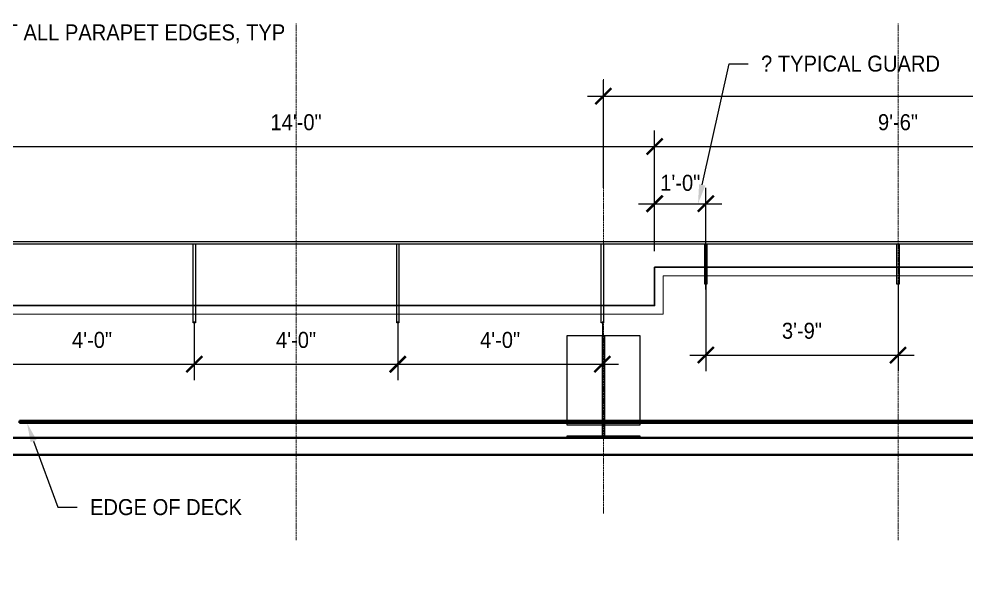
# Model space of a CAD drawing. Header units: inches. Extents: x -5536 to 8590, y -9140 to 228.
# Drawn here: x -494.9 to -272.8, y -5707.2 to -5574.3 of the extents above; entities that cross this region are included whole.
import ezdxf
from ezdxf import colors
from ezdxf.entities.mleader import LeaderData, LeaderLine
from ezdxf.math import Vec2, Vec3

# ---------------------------------------------------------------- set-up
doc = ezdxf.new("R2010")
doc.units = ezdxf.units.IN
doc.header["$LTSCALE"] = 0.125
doc.header["$MEASUREMENT"] = 0
doc.header["$PDMODE"] = 35
doc.header["$PDSIZE"] = -5
doc.linetypes.add('CENTER', pattern=[2, 1.25, -0.25, 0.25, -0.25])
doc.layers.get('0').update_dxf_attribs({"linetype": 'CONTINUOUS'})
doc.layers.get('Defpoints').update_dxf_attribs({"linetype": 'CONTINUOUS'})
for name, color, linetype, lineweight in [('A-ELEV-1', 4, 'CONTINUOUS', 35), ('A-ELEV-2', 5, 'CONTINUOUS', 25), ('A-ELEV-CUT', 3, 'CONTINUOUS', 50), ('A-NOTE-CL', 8, 'CENTER', 15), ('A-NOTE-DIM', 8, 'CONTINUOUS', 15), ('A-NOTE-REF', 8, 'CONTINUOUS', 15)]:
    doc.layers.add(name, color=color, linetype=linetype, lineweight=lineweight)
doc.styles.add('ANNOT-SM', font='swisse.ttf', dxfattribs={"width": 0.9, "height": 0.078125})
doc.dimstyles.new('DIM-ANNOT', dxfattribs={"dimtxt": 0.078125, "dimasz": 0.078125, "dimexe": 0.078125, "dimexo": 0.078125, "dimgap": 0.078125, "dimtad": 1, "dimzin": 11, "dimdsep": 46, "dimlunit": 4, "dimtxsty": 'ANNOT-SM', "dimblk1": 'ARCHTICK', "dimblk2": 'ARCHTICK', "dimsah": 1, "dimcen": 0, "dimdle": 0.078125, "dimclrd": 8, "dimclre": 8, "dimclrt": 8, "dimadec": 0, "dimazin": 0, "dimtfac": 4, "dimtofl": 0, "dimtmove": 2, "dimatfit": 3, "dimfxl": 1, "dimfrac": 2, "dimtzin": 0, "dimarcsym": 0})

# ---------------------------------------------------------------- blocks, each defined once
blk = doc.blocks.new('_ARCHTICK')
at = {"color": 0, "linetype": 'ByBlock', "const_width": 0.15}
blk.add_lwpolyline([(-0.5, -0.5), (0.5, 0.5)], dxfattribs=at)
blk = doc.blocks.new('*D149')
at = {"layer": 'A-NOTE-DIM', "color": 8, "lineweight": -2, "transparency": 16777216}
for p, q in [((-514, -5628.75), (-514, -5600.46)), ((-346, -5622.75), (-346, -5600.46)), ((-517.75, -5604.21), (-342.25, -5604.21))]:
    blk.add_line(p, q, dxfattribs=at)
at = {"layer": 'Defpoints', "color": 0, "transparency": 16777216}
for p in [(-346, -5604.21), (-346, -5626.5), (-514, -5632.5)]:
    blk.add_point(p, dxfattribs=at)
at = {"layer": 'A-NOTE-DIM', "color": 8, "lineweight": -2, "transparency": 16777216, "xscale": 3.75, "yscale": 3.75, "zscale": 3.75, "rotation": 180}
blk.add_blockref('_ARCHTICK', (-514, -5604.21), dxfattribs=at)
at = {"layer": 'A-NOTE-DIM', "color": 8, "lineweight": -2, "transparency": 16777216, "xscale": 3.75, "yscale": 3.75, "zscale": 3.75}
blk.add_blockref('_ARCHTICK', (-346, -5604.21), dxfattribs=at)
at = {"layer": 'A-NOTE-DIM', "color": 8, "transparency": 16777216, "insert": (-430, -5598.54), "char_height": 3.75, "attachment_point": 5, "style": 'ANNOT-SM'}
blk.add_mtext('14\'-0" ', dxfattribs=at)
blk = doc.blocks.new('*D150')
at = {"layer": 'A-NOTE-DIM', "color": 8, "lineweight": -2, "transparency": 16777216}
for p, q in [((-346, -5628.75), (-346, -5600.46)), ((-232, -5628.75), (-232, -5600.46)), ((-349.75, -5604.21), (-228.25, -5604.21))]:
    blk.add_line(p, q, dxfattribs=at)
at = {"layer": 'Defpoints', "color": 0, "transparency": 16777216}
for p in [(-232, -5604.21), (-346, -5632.5), (-232, -5632.5)]:
    blk.add_point(p, dxfattribs=at)
at = {"layer": 'A-NOTE-DIM', "color": 8, "lineweight": -2, "transparency": 16777216, "xscale": 3.75, "yscale": 3.75, "zscale": 3.75, "rotation": 180}
blk.add_blockref('_ARCHTICK', (-346, -5604.21), dxfattribs=at)
at = {"layer": 'A-NOTE-DIM', "color": 8, "lineweight": -2, "transparency": 16777216, "xscale": 3.75, "yscale": 3.75, "zscale": 3.75}
blk.add_blockref('_ARCHTICK', (-232, -5604.21), dxfattribs=at)
at = {"layer": 'A-NOTE-DIM', "color": 8, "transparency": 16777216, "insert": (-289, -5598.53), "char_height": 3.75, "attachment_point": 5, "style": 'ANNOT-SM'}
blk.add_mtext('9\'-6" ', dxfattribs=at)
blk = doc.blocks.new('new brace')
at = {"layer": 'A-ELEV-2'}
for points in [[(8.5, 3), (-8.5, 3), (-8.5, 24), (8.5, 24)], [(-0.25, 24), (0.25, 24), (0.25, 0), (-0.25, 0)], [(-8.5, 0), (-8.5, 0.5), (8.5, 0.5), (8.5, 0)]]:
    blk.add_lwpolyline(points, close=True, dxfattribs=at)
at = {"layer": 'A-NOTE-CL'}
blk.add_line((0, 84.05), (0, -17.81), dxfattribs=at)
blk = doc.blocks.new('*D156')
at = {"layer": 'A-ELEV-2', "color": 8, "lineweight": -2, "transparency": 16777216}
for p, q in [((-346, -5628.75), (-346, -5613.85)), ((-334, -5637.75), (-334, -5613.85)), ((-349.75, -5617.6), (-330.25, -5617.6))]:
    blk.add_line(p, q, dxfattribs=at)
at = {"layer": 'Defpoints', "color": 0, "transparency": 16777216}
for p in [(-334, -5617.6), (-346, -5632.5), (-334, -5641.5)]:
    blk.add_point(p, dxfattribs=at)
at = {"layer": 'A-ELEV-2', "color": 8, "lineweight": -2, "transparency": 16777216, "xscale": 3.75, "yscale": 3.75, "zscale": 3.75, "rotation": 180}
blk.add_blockref('_ARCHTICK', (-346, -5617.6), dxfattribs=at)
at = {"layer": 'A-ELEV-2', "color": 8, "lineweight": -2, "transparency": 16777216, "xscale": 3.75, "yscale": 3.75, "zscale": 3.75}
blk.add_blockref('_ARCHTICK', (-334, -5617.6), dxfattribs=at)
at = {"layer": 'A-ELEV-2', "color": 8, "transparency": 16777216, "insert": (-340, -5612.74), "char_height": 3.75, "attachment_point": 5, "style": 'ANNOT-SM'}
blk.add_mtext('1\'-0" ', dxfattribs=at)
blk = doc.blocks.new('*D158')
at = {"layer": 'A-NOTE-DIM', "color": 8, "lineweight": -2, "transparency": 16777216}
for p, q in [((-358, -5613.85), (-358, -5588.65)), ((-148, -5613.85), (-148, -5588.65)), ((-361.75, -5592.4), (-144.25, -5592.4))]:
    blk.add_line(p, q, dxfattribs=at)
at = {"layer": 'Defpoints', "color": 0, "transparency": 16777216}
for p in [(-148, -5592.4), (-358, -5617.6), (-148, -5617.6)]:
    blk.add_point(p, dxfattribs=at)
at = {"layer": 'A-NOTE-DIM', "color": 8, "lineweight": -2, "transparency": 16777216, "xscale": 3.75, "yscale": 3.75, "zscale": 3.75, "rotation": 180}
blk.add_blockref('_ARCHTICK', (-358, -5592.4), dxfattribs=at)
at = {"layer": 'A-NOTE-DIM', "color": 8, "lineweight": -2, "transparency": 16777216, "xscale": 3.75, "yscale": 3.75, "zscale": 3.75}
blk.add_blockref('_ARCHTICK', (-148, -5592.4), dxfattribs=at)
at = {"layer": 'A-NOTE-DIM', "color": 8, "transparency": 16777216, "insert": (-253, -5586.72), "char_height": 3.75, "attachment_point": 5, "style": 'ANNOT-SM'}
blk.add_mtext('17\'-6" ', dxfattribs=at)
blk = doc.blocks.new('*D167')
at = {"layer": 'A-NOTE-DIM', "color": 8, "lineweight": -2, "transparency": 16777216}
for p, q in [((-334, -5636.25), (-334, -5656.83)), ((-289, -5636.25), (-289, -5656.83)), ((-337.75, -5653.08), (-285.25, -5653.08))]:
    blk.add_line(p, q, dxfattribs=at)
at = {"layer": 'Defpoints', "color": 0, "transparency": 16777216}
for p in [(-334, -5632.5), (-289, -5632.5), (-289, -5653.08)]:
    blk.add_point(p, dxfattribs=at)
at = {"layer": 'A-NOTE-DIM', "color": 8, "lineweight": -2, "transparency": 16777216, "xscale": 3.75, "yscale": 3.75, "zscale": 3.75, "rotation": 180}
blk.add_blockref('_ARCHTICK', (-334, -5653.08), dxfattribs=at)
at = {"layer": 'A-NOTE-DIM', "color": 8, "lineweight": -2, "transparency": 16777216, "xscale": 3.75, "yscale": 3.75, "zscale": 3.75}
blk.add_blockref('_ARCHTICK', (-289, -5653.08), dxfattribs=at)
at = {"layer": 'A-NOTE-DIM', "color": 8, "transparency": 16777216, "insert": (-311.5, -5647.41), "char_height": 3.75, "attachment_point": 5, "style": 'ANNOT-SM'}
blk.add_mtext('3\'-9" ', dxfattribs=at)
blk = doc.blocks.new('*D168')
at = {"layer": 'A-NOTE-DIM', "color": 8, "lineweight": -2, "transparency": 16777216}
for p, q in [((-501.75, -5645.25), (-501.75, -5658.98)), ((-453.83, -5645.25), (-453.83, -5658.98)), ((-505.5, -5655.23), (-450.08, -5655.23))]:
    blk.add_line(p, q, dxfattribs=at)
at = {"layer": 'Defpoints', "color": 0, "transparency": 16777216}
for p in [(-501.75, -5641.5), (-453.83, -5641.5), (-453.83, -5655.23)]:
    blk.add_point(p, dxfattribs=at)
at = {"layer": 'A-NOTE-DIM', "color": 8, "lineweight": -2, "transparency": 16777216, "xscale": 3.75, "yscale": 3.75, "zscale": 3.75, "rotation": 180}
blk.add_blockref('_ARCHTICK', (-501.75, -5655.23), dxfattribs=at)
at = {"layer": 'A-NOTE-DIM', "color": 8, "lineweight": -2, "transparency": 16777216, "xscale": 3.75, "yscale": 3.75, "zscale": 3.75}
blk.add_blockref('_ARCHTICK', (-453.83, -5655.23), dxfattribs=at)
at = {"layer": 'A-NOTE-DIM', "color": 8, "transparency": 16777216, "insert": (-477.79, -5649.56), "char_height": 3.75, "attachment_point": 5, "style": 'ANNOT-SM'}
blk.add_mtext('4\'-0" ', dxfattribs=at)
blk = doc.blocks.new('*D169')
at = {"layer": 'A-NOTE-DIM', "color": 8, "lineweight": -2, "transparency": 16777216}
for p, q in [((-453.83, -5645.25), (-453.83, -5658.98)), ((-406.17, -5645.25), (-406.17, -5658.98)), ((-457.58, -5655.23), (-402.42, -5655.23))]:
    blk.add_line(p, q, dxfattribs=at)
at = {"layer": 'Defpoints', "color": 0, "transparency": 16777216}
for p in [(-453.83, -5641.5), (-406.17, -5641.5), (-406.17, -5655.23)]:
    blk.add_point(p, dxfattribs=at)
at = {"layer": 'A-NOTE-DIM', "color": 8, "lineweight": -2, "transparency": 16777216, "xscale": 3.75, "yscale": 3.75, "zscale": 3.75, "rotation": 180}
blk.add_blockref('_ARCHTICK', (-453.83, -5655.23), dxfattribs=at)
at = {"layer": 'A-NOTE-DIM', "color": 8, "lineweight": -2, "transparency": 16777216, "xscale": 3.75, "yscale": 3.75, "zscale": 3.75}
blk.add_blockref('_ARCHTICK', (-406.17, -5655.23), dxfattribs=at)
at = {"layer": 'A-NOTE-DIM', "color": 8, "transparency": 16777216, "insert": (-430, -5649.56), "char_height": 3.75, "attachment_point": 5, "style": 'ANNOT-SM'}
blk.add_mtext('4\'-0" ', dxfattribs=at)
blk = doc.blocks.new('*D170')
at = {"layer": 'A-NOTE-DIM', "color": 8, "lineweight": -2, "transparency": 16777216}
for p, q in [((-406.17, -5645.25), (-406.17, -5658.98)), ((-358.25, -5645.25), (-358.25, -5658.98)), ((-409.92, -5655.23), (-354.5, -5655.23))]:
    blk.add_line(p, q, dxfattribs=at)
at = {"layer": 'Defpoints', "color": 0, "transparency": 16777216}
for p in [(-406.17, -5641.5), (-358.25, -5641.5), (-358.25, -5655.23)]:
    blk.add_point(p, dxfattribs=at)
at = {"layer": 'A-NOTE-DIM', "color": 8, "lineweight": -2, "transparency": 16777216, "xscale": 3.75, "yscale": 3.75, "zscale": 3.75, "rotation": 180}
blk.add_blockref('_ARCHTICK', (-406.17, -5655.23), dxfattribs=at)
at = {"layer": 'A-NOTE-DIM', "color": 8, "lineweight": -2, "transparency": 16777216, "xscale": 3.75, "yscale": 3.75, "zscale": 3.75}
blk.add_blockref('_ARCHTICK', (-358.25, -5655.23), dxfattribs=at)
at = {"layer": 'A-NOTE-DIM', "color": 8, "transparency": 16777216, "insert": (-382.21, -5649.56), "char_height": 3.75, "attachment_point": 5, "style": 'ANNOT-SM'}
blk.add_mtext('4\'-0" ', dxfattribs=at)

msp = doc.modelspace()

# ---------------------------------------------------------------- linework, layer by layer
at = {"layer": 'A-ELEV-1'}
msp.add_lwpolyline([(-16, -5632.5), (-88, -5632.5), (-88, -5641.5), (-232, -5641.5), (-232, -5632.5), (-346, -5632.5), (-346, -5641.5), (-514, -5641.5), (-514, -5632.5), (-597.0706, -5632.5), (-597.0706, -5641.5), (-706.8208, -5641.5), (-706.8208, -5632.5), (-816.1957, -5632.5)], dxfattribs=at)
at = {"layer": 'A-ELEV-2'}
for points in [[(-526.5, -5636.5), (-526.5, -5626.5), (-11.5, -5626.5), (-11.5, -5632.5)], [(-526, -5636.5), (-526, -5627), (-12, -5627), (-12, -5632.5)]]:
    msp.add_lwpolyline(points, dxfattribs=at)
for points in [[(-453.58333, -5645.5), (-454.08333, -5645.5), (-454.08333, -5627), (-453.58333, -5627)], [(-405.91667, -5645.5), (-406.41667, -5645.5), (-406.41667, -5627), (-405.91667, -5627)], [(-358, -5645.5), (-358.5, -5645.5), (-358.5, -5627), (-358, -5627)], [(-333.75, -5636.5), (-334.25, -5636.5), (-334.25, -5627), (-333.75, -5627)], [(-288.75, -5636.5), (-289.25, -5636.5), (-289.25, -5627), (-288.75, -5627)]]:
    msp.add_lwpolyline(points, close=True, dxfattribs=at)
at = {"layer": 'A-ELEV-CUT'}
for p, q in [((-71.25, -5668.5), (-494.7502, -5668.5)), ((-494.7502, -5669), (-494.7502, -5668.5)), ((-71.25, -5669), (-494.7502, -5669)), ((-67.75, -5676.5), (-816.1957, -5676.5))]:
    msp.add_line(p, q, dxfattribs=at)
msp.add_lwpolyline([(-67.75, -5672.5), (-816.1957, -5672.5), (-816.1957, -5632.5), (-835.1959, -5632.5), (-835.1959, -5707.21866)], dxfattribs=at)
at = {"layer": 'A-NOTE-CL'}
for p, q in [((-430, -5696.46015), (-430, -5575.31459)), ((-289, -5696.46015), (-289, -5575.31459))]:
    msp.add_line(p, q, dxfattribs=at)
at = {"layer": 'A-NOTE-DIM'}
msp.add_lwpolyline([(-16, -5634.5), (-86, -5634.5), (-86, -5643.5), (-234, -5643.5), (-234, -5634.5), (-344, -5634.5), (-344, -5643.5), (-516, -5643.5), (-516, -5634.5), (-595.0706, -5634.5), (-595.0706, -5643.5), (-708.8208, -5643.5), (-708.8208, -5634.5), (-816.1957, -5634.5)], dxfattribs=at)

# ---------------------------------------------------------------- block references
at = {"layer": 'A-ELEV-2'}
msp.add_blockref('new brace', (-358, -5672.5), dxfattribs=at)

# ---------------------------------------------------------------- dimensions: what is measured, and where the dimension line sits
dim = msp.add_linear_dim(base=(-334, -5617.60336), p1=(-346, -5632.5), p2=(-334, -5641.5), angle=180, dimstyle='DIM-ANNOT', override={"dimpost": ' '}, dxfattribs=at)
dim.commit()
dim.dimension.update_dxf_attribs({"geometry": '*D156', "text_midpoint": (-340, -5612.74289), "dimtype": 160})
at = {"layer": 'A-NOTE-DIM'}
for base, p1, p2, override, picture, middle in [((-148, -5592.39902), (-358, -5617.60336), (-148, -5617.60336), {"dimpost": ' '}, '*D158', (-253, -5586.72204)), ((-346, -5604.21438), (-514, -5632.5), (-346, -5626.5), {"dimpost": ' '}, '*D149', (-430, -5598.53994)), ((-232, -5604.21438), (-346, -5632.5), (-232, -5632.5), {"dimpost": ' '}, '*D150', (-289, -5598.53487)), ((-289, -5653.08364), (-334, -5632.5), (-289, -5632.5), {"dimpost": ' '}, '*D167', (-311.5, -5647.40666)), ((-453.83333, -5655.2304), (-501.75, -5641.5), (-453.83333, -5641.5), {"dimpost": ' '}, '*D168', (-477.79167, -5649.55595)), ((-406.16667, -5655.2304), (-453.83333, -5641.5), (-406.16667, -5641.5), {"dimdec": 0, "dimpost": ' '}, '*D169', (-430, -5649.55595)), ((-358.25, -5655.2304), (-406.16667, -5641.5), (-358.25, -5641.5), {"dimpost": ' '}, '*D170', (-382.20833, -5649.55595))]:
    dim = msp.add_linear_dim(base=base, p1=p1, p2=p2, dimstyle='DIM-ANNOT', override=override, dxfattribs=at)
    dim.commit()
    dim.dimension.update_dxf_attribs({"geometry": picture, "text_midpoint": middle})

# ---------------------------------------------------------------- leaders
ml = msp.add_multileader_mtext('Standard', dxfattribs=at)
ml.set_content('\\A1;2"x{\\H0.7x;\\S1/2;}" FLAT BAR TYP', color=(64, 64, 64), style='ANNOT-SM')
ml.set_leader_properties()
ml.build(insert=Vec2(0, 0))
ml.multileader.update_dxf_attribs({"dogleg_length": 0.09375, "arrow_head_size": 2.25, "scale": 24})
ctx = ml.context
ctx.base_point, ctx.scale, ctx.char_height, ctx.arrow_head_size, ctx.landing_gap_size, ctx.plane_origin = Vec3(86.28297, -5645.52735), 24, 1.875, 2.25, 1.5, Vec3(112.35698, -5626.5)
ctx.text_align_type = 2
notes = []
notes.append((ctx, [(0, (1, 1, 0), (103.86883, -5645.52735), (-1, 0), 2.25, [(0, [(112.35698, -5636.25)], 0, [])])]))
ctx.mtext.insert, ctx.mtext.width, ctx.mtext.alignment, ctx.mtext.flow_direction = Vec3(100.11883, -5644.58922), 16.8840161, 3, 5
ml = msp.add_multileader_mtext('Standard', dxfattribs=at)
ml.set_content('\\A1;ROOF DECK', color=256, style='ANNOT-SM')
ml.set_leader_properties()
ml.build(insert=Vec2(0, 0))
ml.multileader.update_dxf_attribs({"dogleg_length": 0.09375, "arrow_head_size": 2.25, "scale": 24})
ctx = ml.context
ctx.base_point, ctx.scale, ctx.char_height, ctx.arrow_head_size, ctx.landing_gap_size, ctx.plane_origin = Vec3(83.23737, -5654.00721), 24, 1.875, 2.25, 1.5, Vec3(112.35698, -5661.17151)
ctx.text_align_type = 2
notes.append((ctx, [(0, (1, 1, 0), (103.86883, -5654.00721), (-1, 0), 2.25, [(0, [(112.35698, -5668.5)], 0, [])])]))
ctx.mtext.insert, ctx.mtext.width, ctx.mtext.alignment, ctx.mtext.flow_direction = Vec3(100.11883, -5653.04499), 16.8840161, 3, 5
ml = msp.add_multileader_mtext('Standard', dxfattribs=at)
ml.set_content('\\A1;ROOF MEMBRANE', color=256, style='ANNOT-SM')
ml.set_leader_properties()
ml.build(insert=Vec2(0, 0))
ml.multileader.update_dxf_attribs({"dogleg_length": 0.09375, "arrow_head_size": 2.25, "scale": 24})
ctx = ml.context
ctx.base_point, ctx.scale, ctx.char_height, ctx.arrow_head_size, ctx.landing_gap_size, ctx.plane_origin = Vec3(83.29442, -5659.95978), 24, 1.875, 2.25, 1.5, Vec3(112.35698, -5667.12408)
ctx.text_align_type = 2
notes.append((ctx, [(0, (1, 1, 0), (103.86883, -5659.95978), (-1, 0), 2.25, [(0, [(107.24047, -5672.5)], 0, [])])]))
ctx.mtext.insert, ctx.mtext.width, ctx.mtext.alignment, ctx.mtext.flow_direction = Vec3(100.11883, -5659.02228), 16.8840161, 3, 5
at = {"layer": 'A-NOTE-REF', "color": 8}
ml = msp.add_multileader_mtext('Standard', dxfattribs=at)
ml.set_content('\\A1;2"X2"X{\\H0.7x;\\S1/4;}" ANGLE AT ALL PARAPET EDGES, TYP', color=8, style='ANNOT-SM')
ml.set_leader_properties()
ml.build(insert=Vec2(0, 0))
ml.multileader.update_dxf_attribs({"dogleg_length": 0.09375, "arrow_head_size": 4.5, "scale": 48})
ctx = ml.context
ctx.base_point, ctx.scale, ctx.char_height, ctx.arrow_head_size, ctx.landing_gap_size, ctx.plane_origin = Vec3(-541.16754, -5576.6133), 48, 3.75, 4.5, 3, Vec3(-560.93573, -5633.5)
notes.append((ctx, [(0, (1, 1, 0), (-545.66754, -5576.6133), (1, 0), 4.5, [(0, [(-552.92947, -5632.5)], 0, [])])]))
ctx.mtext.insert, ctx.mtext.width, ctx.mtext.flow_direction = Vec3(-538.16754, -5574.30727), 75.0630294, 5
ml = msp.add_multileader_mtext('Standard', dxfattribs=at)
ml.set_content('? TYPICAL GUARD', color=8, style='ANNOT-SM')
ml.set_leader_properties()
ml.build(insert=Vec2(0, 0))
ml.multileader.update_dxf_attribs({"dogleg_length": 0.09375, "arrow_head_size": 4.5, "scale": 48})
ctx = ml.context
ctx.base_point, ctx.scale, ctx.char_height, ctx.arrow_head_size, ctx.landing_gap_size, ctx.plane_origin = Vec3(-324.08208, -5584.82256), 48, 3.75, 4.5, 3, Vec3(-343.85027, -5633.5)
notes.append((ctx, [(0, (1, 1, 0), (-328.58208, -5584.82256), (1, 0), 4.5, [(0, [(-335.84401, -5617.60336)], 0, [])])]))
ctx.mtext.insert, ctx.mtext.width, ctx.mtext.flow_direction = Vec3(-321.08208, -5582.89811), 127.1873738, 5
ml = msp.add_multileader_mtext('Standard', dxfattribs=at)
ml.set_content('GUARDRAIL: 42" H. ABOVE DECK ', color=8, style='ANNOT-SM')
ml.set_leader_properties()
ml.build(insert=Vec2(0, 0))
ml.multileader.update_dxf_attribs({"dogleg_length": 0.09375, "arrow_head_size": 4.5, "scale": 48})
ctx = ml.context
ctx.base_point, ctx.scale, ctx.char_height, ctx.arrow_head_size, ctx.landing_gap_size, ctx.plane_origin = Vec3(579.65243, -5611.44433), 48, 3.75, 4.5, 3, Vec3(649.41286, -5661.07811)
ctx.text_align_type = 2
notes.append((ctx, [(0, (1, 1, 0), (637.69908, -5611.44433), (-1, 0), 4.5, [(0, [(663.46975, -5626.5)], 0, [])])]))
ctx.mtext.insert, ctx.mtext.width, ctx.mtext.alignment, ctx.mtext.flow_direction = Vec3(630.19908, -5609.51989), 49.2345696, 3, 5
ml = msp.add_multileader_mtext('Standard', dxfattribs=at)
ml.set_content('(E) ROOF MEMBRANE', color=8, style='ANNOT-SM')
ml.set_leader_properties()
ml.build(insert=Vec2(0, 0))
ml.multileader.update_dxf_attribs({"dogleg_length": 0.09375, "arrow_head_size": 4.5, "scale": 48})
ctx = ml.context
ctx.base_point, ctx.scale, ctx.char_height, ctx.arrow_head_size, ctx.landing_gap_size, ctx.plane_origin = Vec3(572.06952, -5673.13057), 48, 3.75, 4.5, 3, Vec3(652.96727, -5721.80801)
ctx.text_align_type = 2
notes.append((ctx, [(0, (1, 1, 0), (637.69908, -5673.13057), (-1, 0), 4.5, [(0, [(662.8, -5668.5)], 0, [])])]))
ctx.mtext.insert, ctx.mtext.width, ctx.mtext.alignment, ctx.mtext.flow_direction = Vec3(630.19908, -5670.76241), 127.1873738, 3, 5
ml = msp.add_multileader_mtext('Standard', dxfattribs=at)
ml.set_content('EDGE OF DECK', color=8, style='ANNOT-SM')
ml.set_leader_properties()
ml.build(insert=Vec2(0, 0))
ml.multileader.update_dxf_attribs({"dogleg_length": 0.09375, "arrow_head_size": 4.5, "scale": 48})
ctx = ml.context
ctx.base_point, ctx.scale, ctx.char_height, ctx.arrow_head_size, ctx.landing_gap_size, ctx.plane_origin = Vec3(-481.27311, -5688.76339), 48, 3.75, 4.5, 3, Vec3(-501.04131, -5737.44083)
notes.append((ctx, [(0, (1, 1, 0), (-485.77311, -5688.76339), (1, 0), 4.5, [(0, [(-493.03504, -5669)], 0, [])])]))
ctx.mtext.insert, ctx.mtext.width, ctx.mtext.flow_direction = Vec3(-478.27311, -5686.83894), 127.1873738, 5
ml = msp.add_multileader_mtext('Standard', dxfattribs=at)
ml.set_content('ROOF DECK', color=8, style='ANNOT-SM')
ml.set_leader_properties()
ml.build(insert=Vec2(0, 0))
ml.multileader.update_dxf_attribs({"dogleg_length": 0.09375, "arrow_head_size": 4.5, "scale": 48})
ctx = ml.context
ctx.base_point, ctx.scale, ctx.char_height, ctx.arrow_head_size, ctx.landing_gap_size, ctx.plane_origin = Vec3(596.43615, -5682.52597), 48, 3.75, 4.5, 3, Vec3(652.96727, -5731.20341)
ctx.text_align_type = 2
notes.append((ctx, [(0, (1, 1, 0), (637.69908, -5682.52597), (-1, 0), 4.5, [(0, [(662.8, -5672.5)], 0, [])])]))
ctx.mtext.insert, ctx.mtext.width, ctx.mtext.alignment, ctx.mtext.flow_direction = Vec3(630.19908, -5680.60153), 127.1873738, 3, 5
ml = msp.add_multileader_mtext('Standard', dxfattribs=at)
ml.set_content('STAIR NOSING BEYOND', color=8, style='ANNOT-SM')
ml.set_leader_properties()
ml.build(insert=Vec2(0, 0))
ml.multileader.update_dxf_attribs({"dogleg_length": 0.09375, "arrow_head_size": 4.5, "scale": 48})
ctx = ml.context
ctx.base_point, ctx.scale, ctx.char_height, ctx.arrow_head_size, ctx.landing_gap_size, ctx.plane_origin = Vec3(590.29543, -5692.16757), 48, 3.75, 4.5, 3, Vec3(649.41286, -5745.87866)
ctx.text_align_type = 2
notes.append((ctx, [(0, (1, 1, 0), (637.69908, -5692.16757), (-1, 0), 4.5, [(0, [(735.99579, -5680.58395)], 0, [])])]))
ctx.mtext.insert, ctx.mtext.width, ctx.mtext.alignment, ctx.mtext.flow_direction = Vec3(630.19908, -5690.24313), 49.2345696, 3, 5
for ctx, leaders in notes:
    for number, flags, end, landing, length, lines in leaders:
        leader = LeaderData()
        leader.index, (leader.has_last_leader_line, leader.has_dogleg_vector, leader.attachment_direction) = number, flags
        leader.last_leader_point, leader.dogleg_vector, leader.dogleg_length = Vec3(end), Vec3(landing), length
        for number, points, colour, breaks in lines:
            line = LeaderLine()
            line.index, line.vertices, line.color, line.breaks = number, Vec3.list(points), colors.encode_raw_color(colour), breaks
            leader.lines.append(line)
        ctx.leaders.append(leader)

doc.saveas('drawing.dxf')
